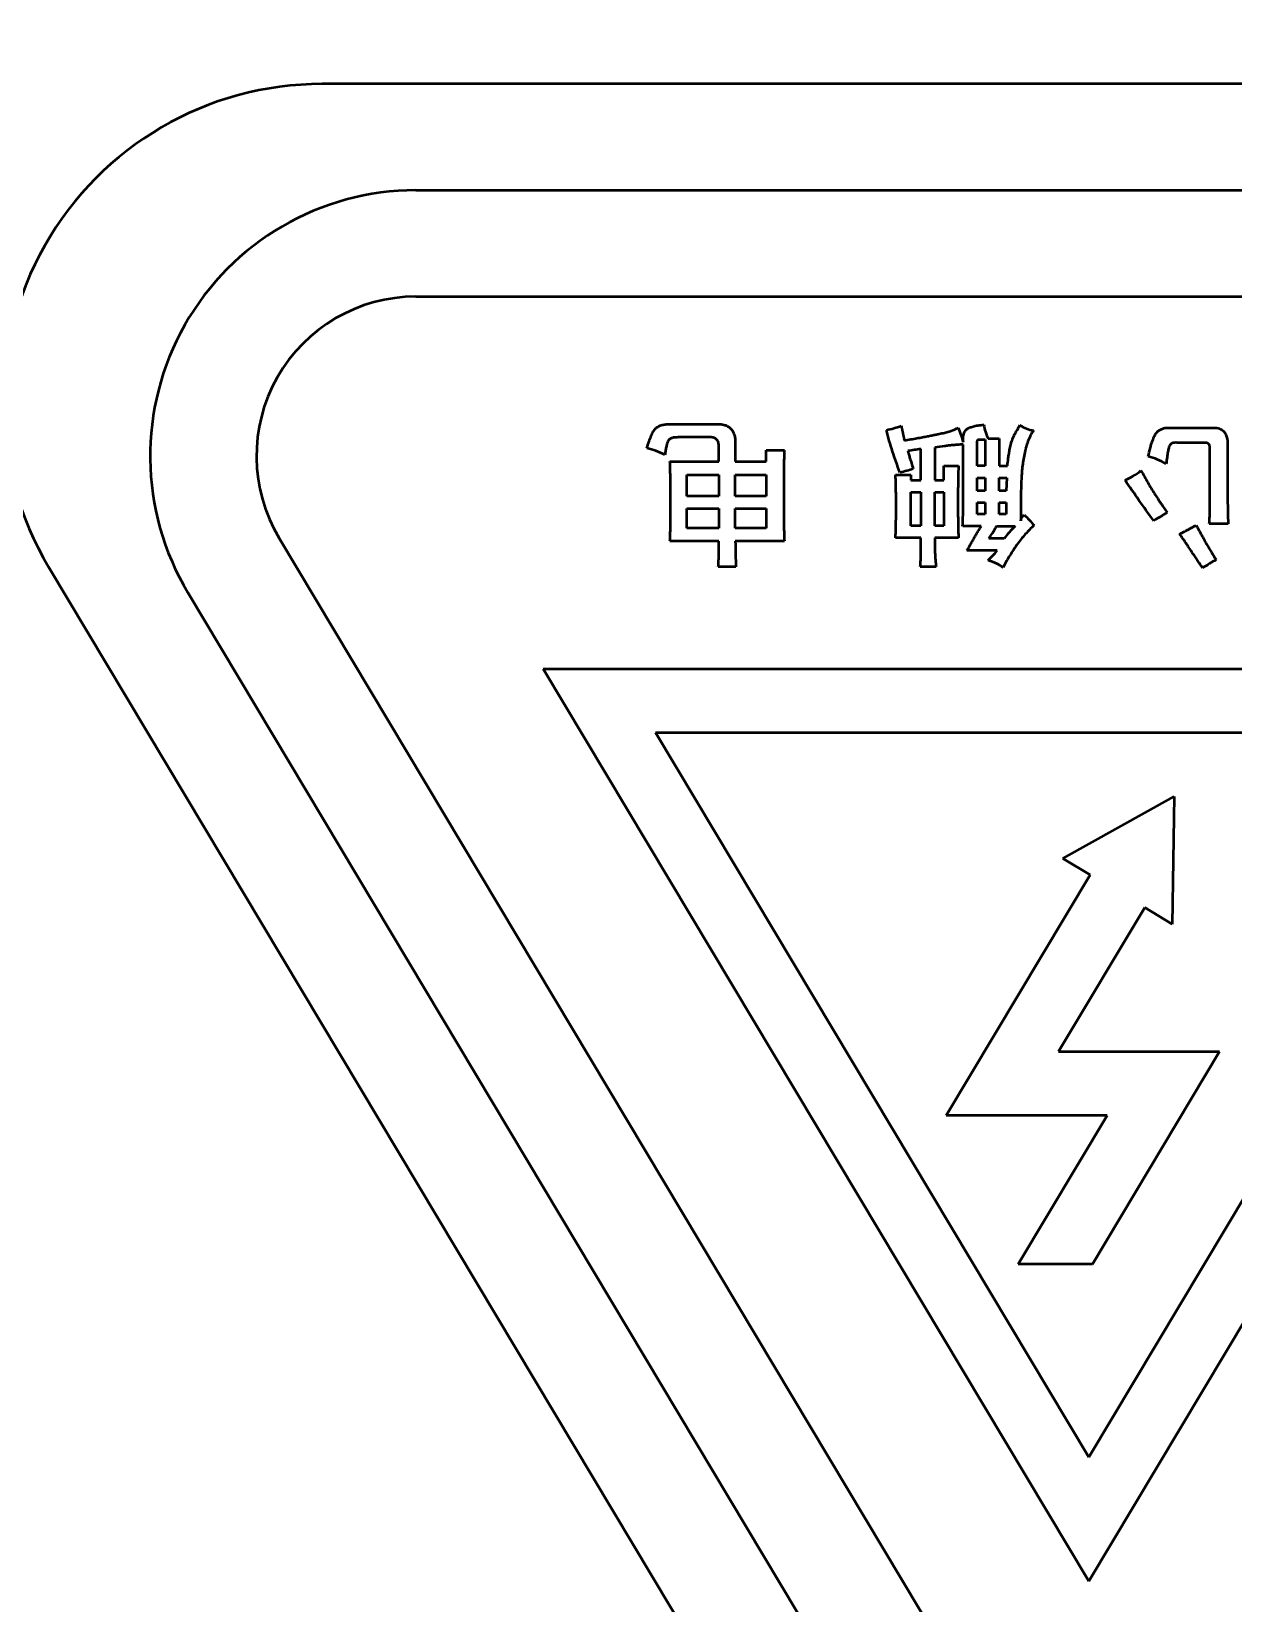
# Model space of a CAD drawing. Header units: millimetres. Extents: x 845401 to 948039, y 511594 to 550263.
# Drawn here: x 914496.32 to 914505.37, y 544575.78 to 544587.61 of the extents above; entities that cross this region are included whole.
import ezdxf

# ---------------------------------------------------------------- set-up
doc = ezdxf.new("R2010")
doc.units = ezdxf.units.MM
doc.layers.add('可见 (ISO)', color=7, linetype='Continuous', lineweight=50)

# ---------------------------------------------------------------- blocks, each defined once
blk = doc.blocks.new('A$C2A4E01FC')
at = {"layer": '可见 (ISO)', "color": 251}
for p, q in [((2161.815, 562.351), (2141.815, 562.351)), ((2142.521, 561.551), (2161.11, 561.551)), ((2142.521, 560.751), (2161.11, 560.751)), ((2144.432, 559.792), (2144.786, 559.792)), ((2144.737, 559.693), (2144.496, 559.693)), ((2148.198, 559.765), (2148.528, 559.765)), ((2144.801, 559.51), (2144.801, 559.622)), ((2144.925, 559.658), (2144.925, 559.51)), ((2145.156, 559.51), (2145.156, 559.596)), ((2145.156, 559.596), (2145.294, 559.596)), ((2146.321, 559.369), (2146.321, 559.606)), ((2146.427, 559.617), (2146.427, 559.369)), ((2146.64, 559.657), (2146.64, 559.685)), ((2146.64, 559.194), (2146.64, 559.638)), ((2146.746, 559.478), (2146.746, 559.663)), ((2146.804, 559.676), (2146.804, 559.478)), ((2146.828, 559.683), (2146.91, 559.683)), ((2146.91, 559.683), (2146.91, 559.478)), ((2148.464, 559.652), (2148.251, 559.652)), ((2148.497, 559.217), (2148.497, 559.608)), ((2148.63, 559.655), (2148.63, 559.221)), ((2144.433, 559.51), (2144.801, 559.51)), ((2144.925, 559.51), (2145.156, 559.51)), ((2146.494, 559.369), (2146.494, 559.478)), ((2146.494, 559.478), (2146.605, 559.478)), ((2146.804, 559.478), (2146.746, 559.478)), ((2146.91, 559.478), (2146.973, 559.478)), ((2144.561, 559.411), (2144.801, 559.411)), ((2144.561, 559.251), (2144.561, 559.411)), ((2144.801, 559.411), (2144.801, 559.251)), ((2144.925, 559.411), (2145.156, 559.411)), ((2144.925, 559.251), (2144.925, 559.411)), ((2145.156, 559.411), (2145.156, 559.251)), ((2146.13, 559.41), (2146.245, 559.41)), ((2146.245, 559.41), (2146.245, 559.369)), ((2146.245, 559.369), (2146.321, 559.369)), ((2146.427, 559.369), (2146.494, 559.369)), ((2146.746, 559.388), (2146.804, 559.388)), ((2146.746, 559.291), (2146.746, 559.388)), ((2146.804, 559.388), (2146.804, 559.291)), ((2146.91, 559.388), (2146.968, 559.388)), ((2146.91, 559.291), (2146.91, 559.388)), ((2146.968, 559.388), (2146.964, 559.291)), ((2144.801, 559.251), (2144.561, 559.251)), ((2145.156, 559.251), (2144.925, 559.251)), ((2146.245, 559.279), (2146.321, 559.279)), ((2146.245, 559.027), (2146.245, 559.279)), ((2146.321, 559.279), (2146.321, 559.027)), ((2146.427, 559.279), (2146.494, 559.279)), ((2146.427, 559.027), (2146.427, 559.279)), ((2146.494, 559.279), (2146.494, 559.027)), ((2146.804, 559.291), (2146.746, 559.291)), ((2146.964, 559.291), (2146.91, 559.291)), ((2144.561, 559.156), (2144.801, 559.156)), ((2144.561, 559.009), (2144.561, 559.156)), ((2144.801, 559.156), (2144.801, 559.009)), ((2144.925, 559.156), (2145.156, 559.156)), ((2144.925, 559.009), (2144.925, 559.156)), ((2145.156, 559.156), (2145.156, 559.009)), ((2146.746, 559.201), (2146.804, 559.201)), ((2146.746, 559.114), (2146.746, 559.201)), ((2146.804, 559.114), (2146.746, 559.114)), ((2146.804, 559.201), (2146.804, 559.114)), ((2146.91, 559.201), (2146.963, 559.201)), ((2146.91, 559.114), (2146.91, 559.201)), ((2146.963, 559.114), (2146.91, 559.114)), ((2146.963, 559.201), (2146.963, 559.114)), ((2147.073, 559.189), (2147.073, 559.063)), ((2144.801, 559.009), (2144.561, 559.009)), ((2145.156, 559.009), (2144.925, 559.009)), ((2146.321, 559.027), (2146.245, 559.027)), ((2146.494, 559.027), (2146.427, 559.027)), ((2146.776, 559.024), (2146.636, 559.024)), ((2146.891, 559.024), (2147.031, 559.024)), ((2148.635, 559.042), (2148.492, 559.042)), ((2149.756, 545.119), (2141.491, 558.935)), ((2144.801, 558.91), (2144.433, 558.91)), ((2145.294, 558.91), (2144.925, 558.91)), ((2146.321, 558.937), (2146.13, 558.937)), ((2146.321, 558.885), (2146.321, 558.937)), ((2146.605, 558.937), (2146.427, 558.937)), ((2146.427, 558.937), (2146.427, 558.885)), ((2146.948, 558.932), (2146.832, 558.932)), ((2146.895, 558.842), (2146.667, 558.842)), ((2139.756, 558.719), (2148.382, 544.297)), ((2144.93, 558.719), (2144.797, 558.719)), ((2146.436, 558.719), (2146.317, 558.719)), ((2149.069, 544.708), (2140.804, 558.524)), ((2143.478, 557.951), (2151.691, 557.951)), ((2147.585, 551.086), (2143.478, 557.951)), ((2151.691, 557.951), (2147.585, 551.086)), ((2147.585, 552.021), (2144.324, 557.471)), ((2144.324, 557.471), (2150.845, 557.471)), ((2150.845, 557.471), (2147.585, 552.021)), ((2147.389, 556.524), (2148.227, 556.991)), ((2148.227, 556.991), (2148.212, 556.031)), ((2147.595, 556.401), (2147.389, 556.524)), ((2146.512, 554.591), (2147.595, 556.401)), ((2148.006, 556.154), (2147.358, 555.071)), ((2148.212, 556.031), (2148.006, 556.154)), ((2147.358, 555.071), (2148.57, 555.071)), ((2148.57, 555.071), (2147.613, 553.471)), ((2147.724, 554.591), (2146.512, 554.591)), ((2147.054, 553.471), (2147.724, 554.591)), ((2147.613, 553.471), (2147.054, 553.471))]:
    blk.add_line(p, q, dxfattribs=at)
for centre, radius in [((2152.3, 551.351), 28), ((2152.3, 551.351), 19.758), ((2151.815, 548.351), 3.2)]:
    blk.add_circle(centre, radius, dxfattribs=at)
for centre, radius, start, end in [((2141.815, 559.951), 2.4, 90, 210.888), ((2142.521, 559.551), 2, 90, 210.888), ((2142.521, 559.551), 1.2, 90, 210.888), ((2145.9, 560.537), 0.806, 281.6008, 289.8471), ((2152.219, 559.224), 3.589, 180.047, 182.9131), ((2143.053, 559.203), 3.587, 357.1376, 359.8597)]:
    blk.add_arc(centre, radius, start, end, dxfattribs=at)
for points, knots in [([(2144.26, 559.611), (2144.265, 559.628), (2144.272, 559.653), (2144.284, 559.684), (2144.292, 559.703), (2144.3, 559.72), (2144.307, 559.735), (2144.316, 559.748), (2144.324, 559.758), (2144.332, 559.766), (2144.343, 559.773), (2144.354, 559.779), (2144.367, 559.784), (2144.381, 559.787), (2144.403, 559.791), (2144.42, 559.792), (2144.432, 559.792)], [0, 0, 0, 0, 0.0000537116, 0.0000770763, 0.0000981406, 0.0001170739, 0.0001337856, 0.0001483756, 0.0001609264, 0.0001726849, 0.0001847575, 0.0001976316, 0.0002111889, 0.0002259021, 0.0002417342, 0.0002771096, 0.0002771096, 0.0002771096, 0.0002771096]), ([(2144.496, 559.693), (2144.486, 559.692), (2144.472, 559.692), (2144.455, 559.689), (2144.444, 559.686), (2144.435, 559.682), (2144.428, 559.677), (2144.422, 559.672), (2144.418, 559.665), (2144.415, 559.657), (2144.412, 559.648), (2144.409, 559.637), (2144.406, 559.625), (2144.403, 559.611), (2144.399, 559.589), (2144.396, 559.572), (2144.395, 559.561)], [0, 0, 0, 0, 0.0000291436, 0.0000414198, 0.0000523538, 0.000061869, 0.0000704541, 0.0000781509, 0.0000856188, 0.0000938002, 0.0001033199, 0.000114418, 0.0001270003, 0.0001409102, 0.0001563536, 0.0001918641, 0.0001918641, 0.0001918641, 0.0001918641]), ([(2144.801, 559.622), (2144.801, 559.632), (2144.8, 559.647), (2144.793, 559.665), (2144.786, 559.675), (2144.776, 559.683), (2144.76, 559.691), (2144.746, 559.693), (2144.737, 559.693)], [0, 0, 0, 0, 0.0000313081, 0.0000445029, 0.000056662, 0.0000684342, 0.0000808367, 0.0001093893, 0.0001093893, 0.0001093893, 0.0001093893]), ([(2144.786, 559.792), (2144.797, 559.792), (2144.812, 559.792), (2144.832, 559.789), (2144.845, 559.785), (2144.857, 559.781), (2144.869, 559.775), (2144.879, 559.769), (2144.888, 559.761), (2144.897, 559.752), (2144.904, 559.742), (2144.91, 559.731), (2144.915, 559.718), (2144.919, 559.705), (2144.923, 559.685), (2144.925, 559.669), (2144.925, 559.658)], [0, 0, 0, 0, 0.0000314386, 0.0000457774, 0.0000593554, 0.0000722026, 0.0000846443, 0.000096858, 0.0001087245, 0.0001208026, 0.0001331633, 0.000145845, 0.0001590003, 0.0001729289, 0.0001877579, 0.0002200341, 0.0002200341, 0.0002200341, 0.0002200341]), ([(2146.164, 559.429), (2146.144, 559.481), (2146.106, 559.586), (2146.076, 559.693), (2146.062, 559.747)], [0, 0, 0, 0, 0.0001674687, 0.0003340893, 0.0003340893, 0.0003340893, 0.0003340893]), ([(2146.197, 559.669), (2146.229, 559.675), (2146.274, 559.683), (2146.332, 559.693), (2146.369, 559.7), (2146.403, 559.707), (2146.432, 559.713), (2146.457, 559.718), (2146.485, 559.724), (2146.516, 559.731), (2146.557, 559.744), (2146.585, 559.755), (2146.602, 559.765)], [0, 0, 0, 0, 0.0000963741, 0.0001384742, 0.0001763936, 0.0002105019, 0.0002404632, 0.000266414, 0.0002882226, 0.0003261092, 0.0003600835, 0.0004178635, 0.0004178635, 0.0004178635, 0.0004178635]), ([(2146.64, 559.685), (2146.64, 559.699), (2146.642, 559.714), (2146.647, 559.727), (2146.649, 559.732), (2146.652, 559.737), (2146.656, 559.742), (2146.661, 559.75), (2146.668, 559.756), (2146.676, 559.76), (2146.679, 559.762), (2146.683, 559.764), (2146.686, 559.765), (2146.69, 559.767), (2146.695, 559.769), (2146.699, 559.77), (2146.704, 559.772), (2146.709, 559.773), (2146.714, 559.774), (2146.719, 559.776), (2146.725, 559.777), (2146.731, 559.778), (2146.737, 559.78), (2146.743, 559.781), (2146.75, 559.782), (2146.765, 559.784), (2146.78, 559.786), (2146.795, 559.787)], [0, 0, 0, 0, 0.0000415288, 0.0000415288, 0.0000415288, 0.0000594589, 0.0000594589, 0.0000594589, 0.0000865363, 0.0000865363, 0.0000865363, 0.0000979707, 0.0000979707, 0.0000979707, 0.0001112376, 0.0001112376, 0.0001112376, 0.0001264567, 0.0001264567, 0.0001264567, 0.000143781, 0.000143781, 0.000143781, 0.000163006, 0.000163006, 0.000163006, 0.0002082126, 0.0002082126, 0.0002082126, 0.0002082126]), ([(2146.795, 559.787), (2146.797, 559.769), (2146.803, 559.741), (2146.817, 559.706), (2146.825, 559.69), (2146.828, 559.683)], [0, 0, 0, 0, 0.0000557195, 0.0000866129, 0.0001103763, 0.0001103763, 0.0001103763, 0.0001103763]), ([(2146.973, 559.478), (2146.975, 559.497), (2146.978, 559.528), (2146.985, 559.571), (2146.989, 559.601), (2146.995, 559.628), (2147, 559.648), (2147.008, 559.669), (2147.016, 559.691), (2147.027, 559.713), (2147.043, 559.744), (2147.057, 559.767), (2147.067, 559.783)], [0, 0, 0, 0, 0.0000573774, 0.0000918254, 0.0001300117, 0.0001504706, 0.0001716241, 0.000193888, 0.0002173311, 0.0002417015, 0.0002673674, 0.0003223125, 0.0003223125, 0.0003223125, 0.0003223125]), ([(2147.067, 559.783), (2147.082, 559.773), (2147.115, 559.757), (2147.151, 559.747), (2147.169, 559.743)], [0, 0, 0, 0, 0.0000542303, 0.0001101348, 0.0001101348, 0.0001101348, 0.0001101348]), ([(2147.169, 559.743), (2147.161, 559.731), (2147.15, 559.714), (2147.138, 559.688), (2147.129, 559.668), (2147.121, 559.647), (2147.114, 559.625), (2147.108, 559.601), (2147.101, 559.569), (2147.093, 559.529), (2147.086, 559.48), (2147.081, 559.431), (2147.075, 559.334), (2147.074, 559.254), (2147.073, 559.189)], [0, 0, 0, 0, 0.0000411486, 0.0000624466, 0.0000842322, 0.0001066472, 0.0001297516, 0.0001536001, 0.000178113, 0.0002277615, 0.0002769336, 0.0003256794, 0.0003740934, 0.0005658465, 0.0005658465, 0.0005658465, 0.0005658465]), ([(2148.033, 559.547), (2148.038, 559.57), (2148.045, 559.603), (2148.057, 559.645), (2148.066, 559.67), (2148.075, 559.692), (2148.083, 559.71), (2148.092, 559.724), (2148.102, 559.735), (2148.112, 559.743), (2148.122, 559.75), (2148.133, 559.755), (2148.145, 559.76), (2148.157, 559.763), (2148.175, 559.765), (2148.188, 559.765), (2148.198, 559.765)], [0, 0, 0, 0, 0.0000713846, 0.0001018445, 0.0001286975, 0.0001521282, 0.0001721154, 0.0001888987, 0.0002029026, 0.00021536, 0.000227661, 0.0002399607, 0.0002522533, 0.000264844, 0.000277874, 0.0003054042, 0.0003054042, 0.0003054042, 0.0003054042]), ([(2148.528, 559.765), (2148.542, 559.765), (2148.562, 559.762), (2148.586, 559.75), (2148.6, 559.738), (2148.612, 559.722), (2148.624, 559.695), (2148.628, 559.672), (2148.63, 559.655)], [0, 0, 0, 0, 0.0000414066, 0.000059972, 0.0000782611, 0.0000972923, 0.0001180783, 0.0001667353, 0.0001667353, 0.0001667353, 0.0001667353]), ([(2144.395, 559.561), (2144.373, 559.572), (2144.329, 559.591), (2144.283, 559.606), (2144.26, 559.611)], [0, 0, 0, 0, 0.0000730814, 0.0001440627, 0.0001440627, 0.0001440627, 0.0001440627]), ([(2145.294, 559.596), (2145.294, 559.59), (2145.293, 559.581), (2145.292, 559.567), (2145.292, 559.554), (2145.292, 559.539), (2145.291, 559.523), (2145.291, 559.505), (2145.291, 559.485), (2145.29, 559.464), (2145.29, 559.442), (2145.29, 559.417), (2145.29, 559.391), (2145.289, 559.364), (2145.289, 559.323), (2145.289, 559.292), (2145.289, 559.271)], [0, 0, 0, 0, 0.0000178854, 0.0000292284, 0.0000421152, 0.0000568842, 0.0000730264, 0.0000908851, 0.0001104603, 0.0001315806, 0.0001542438, 0.0001786239, 0.0002047208, 0.0002323629, 0.0002615501, 0.0003250741, 0.0003250741, 0.0003250741, 0.0003250741]), ([(2146.223, 559.59), (2146.225, 559.581), (2146.229, 559.568), (2146.235, 559.549), (2146.239, 559.533), (2146.245, 559.516), (2146.252, 559.49), (2146.259, 559.47), (2146.263, 559.456)], [0, 0, 0, 0, 0.0000267933, 0.0000422199, 0.0000588965, 0.0000770882, 0.0000966429, 0.0001398689, 0.0001398689, 0.0001398689, 0.0001398689]), ([(2146.64, 559.638), (2146.636, 559.638), (2146.625, 559.638), (2146.607, 559.637), (2146.583, 559.635), (2146.557, 559.633), (2146.529, 559.63), (2146.485, 559.624), (2146.451, 559.62), (2146.427, 559.617)], [0, 0, 0, 0, 0.0000120194, 0.0000324699, 0.0000556921, 0.0000817201, 0.0001105313, 0.0001421667, 0.0002138263, 0.0002138263, 0.0002138263, 0.0002138263]), ([(2146.746, 559.663), (2146.746, 559.666), (2146.747, 559.67), (2146.751, 559.674), (2146.754, 559.676), (2146.758, 559.677), (2146.763, 559.677), (2146.77, 559.677), (2146.779, 559.677), (2146.79, 559.677), (2146.798, 559.676), (2146.803, 559.676), (2146.804, 559.676)], [0, 0, 0, 0, 0.00000883637, 0.00001285503, 0.00001732075, 0.00002049487, 0.00002567055, 0.00003255833, 0.00004133919, 0.00005201746, 0.00006459434, 0.00006666197, 0.00006666197, 0.00006666197, 0.00006666197]), ([(2148.251, 559.652), (2148.244, 559.652), (2148.234, 559.653), (2148.222, 559.651), (2148.214, 559.649), (2148.208, 559.646), (2148.202, 559.642), (2148.197, 559.637), (2148.193, 559.63), (2148.189, 559.622), (2148.186, 559.612), (2148.183, 559.598), (2148.18, 559.582), (2148.177, 559.564), (2148.172, 559.534), (2148.17, 559.509), (2148.168, 559.492)], [0, 0, 0, 0, 0.0000198537, 0.0000284087, 0.0000363004, 0.0000435788, 0.000050493, 0.0000573237, 0.0000642793, 0.0000726237, 0.0000836117, 0.0000970506, 0.0001129354, 0.0001316554, 0.0001528873, 0.0002033569, 0.0002033569, 0.0002033569, 0.0002033569]), ([(2148.497, 559.608), (2148.497, 559.614), (2148.496, 559.624), (2148.493, 559.634), (2148.489, 559.641), (2148.484, 559.646), (2148.476, 559.65), (2148.469, 559.652), (2148.464, 559.652)], [0, 0, 0, 0, 0.00001906344, 0.00002698558, 0.00003394147, 0.00004045312, 0.00004702913, 0.00006151927, 0.00006151927, 0.00006151927, 0.00006151927]), ([(2144.437, 559.203), (2144.438, 559.236), (2144.437, 559.284), (2144.437, 559.346), (2144.436, 559.386), (2144.436, 559.423), (2144.434, 559.463), (2144.434, 559.492), (2144.433, 559.51)], [0, 0, 0, 0, 0.0000999357, 0.0001440662, 0.0001844211, 0.000220827, 0.0002532913, 0.000306727, 0.000306727, 0.000306727, 0.000306727]), ([(2146.263, 559.456), (2146.248, 559.45), (2146.215, 559.439), (2146.181, 559.432), (2146.164, 559.429)], [0, 0, 0, 0, 0.0000497926, 0.0001035725, 0.0001035725, 0.0001035725, 0.0001035725]), ([(2146.605, 559.478), (2146.604, 559.459), (2146.603, 559.429), (2146.602, 559.388), (2146.601, 559.354), (2146.601, 559.318), (2146.6, 559.266), (2146.6, 559.226), (2146.6, 559.198)], [0, 0, 0, 0, 0.000057556, 0.0000893277, 0.000123331, 0.0001592197, 0.0001973384, 0.0002795835, 0.0002795835, 0.0002795835, 0.0002795835]), ([(2148.168, 559.492), (2148.146, 559.505), (2148.103, 559.527), (2148.056, 559.542), (2148.033, 559.547)], [0, 0, 0, 0, 0.0000751912, 0.0001466404, 0.0001466404, 0.0001466404, 0.0001466404]), ([(2146.135, 559.176), (2146.135, 559.201), (2146.135, 559.236), (2146.134, 559.282), (2146.134, 559.313), (2146.133, 559.341), (2146.132, 559.373), (2146.131, 559.395), (2146.13, 559.41)], [0, 0, 0, 0, 0.0000741804, 0.0001074939, 0.0001378909, 0.000165888, 0.0001911387, 0.0002339443, 0.0002339443, 0.0002339443, 0.0002339443]), ([(2147.86, 559.37), (2147.88, 559.38), (2147.92, 559.401), (2147.959, 559.428), (2147.978, 559.442)], [0, 0, 0, 0, 0.0000657038, 0.0001385347, 0.0001385347, 0.0001385347, 0.0001385347]), ([(2148.074, 559.065), (2148.036, 559.116), (2147.963, 559.217), (2147.893, 559.32), (2147.86, 559.37)], [0, 0, 0, 0, 0.0001925462, 0.0003732832, 0.0003732832, 0.0003732832, 0.0003732832]), ([(2147.978, 559.442), (2147.995, 559.412), (2148.02, 559.367), (2148.054, 559.31), (2148.079, 559.27), (2148.103, 559.232), (2148.135, 559.184), (2148.159, 559.149), (2148.175, 559.127)], [0, 0, 0, 0, 0.00010335, 0.000152405, 0.0001995786, 0.000245114, 0.0002888765, 0.0003711355, 0.0003711355, 0.0003711355, 0.0003711355]), ([(2145.289, 559.271), (2145.289, 559.23), (2145.29, 559.172), (2145.29, 559.097), (2145.29, 559.049), (2145.291, 559.006), (2145.292, 558.961), (2145.293, 558.929), (2145.294, 558.91)], [0, 0, 0, 0, 0.0001229468, 0.0001763503, 0.0002242607, 0.0002666791, 0.0003036036, 0.0003613359, 0.0003613359, 0.0003613359, 0.0003613359]), ([(2148.492, 559.042), (2148.493, 559.053), (2148.494, 559.071), (2148.495, 559.096), (2148.496, 559.117), (2148.496, 559.139), (2148.497, 559.173), (2148.497, 559.199), (2148.497, 559.217)], [0, 0, 0, 0, 0.0000340485, 0.0000534687, 0.0000744214, 0.0000970906, 0.0001214733, 0.0001748718, 0.0001748718, 0.0001748718, 0.0001748718]), ([(2144.433, 558.91), (2144.434, 558.925), (2144.435, 558.951), (2144.436, 558.987), (2144.436, 559.022), (2144.437, 559.061), (2144.437, 559.122), (2144.438, 559.17), (2144.437, 559.203)], [0, 0, 0, 0, 0.0000460544, 0.0000759416, 0.0001102845, 0.0001492626, 0.0001927028, 0.0002931456, 0.0002931456, 0.0002931456, 0.0002931456]), ([(2146.13, 558.937), (2146.131, 558.952), (2146.132, 558.974), (2146.133, 559.007), (2146.134, 559.035), (2146.134, 559.066), (2146.135, 559.113), (2146.135, 559.15), (2146.135, 559.176)], [0, 0, 0, 0, 0.0000428034, 0.0000683961, 0.0000967351, 0.000127989, 0.0001619875, 0.0002385678, 0.0002385678, 0.0002385678, 0.0002385678]), ([(2146.6, 559.198), (2146.6, 559.171), (2146.6, 559.131), (2146.601, 559.08), (2146.601, 559.046), (2146.602, 559.015), (2146.603, 558.979), (2146.604, 558.953), (2146.605, 558.937)], [0, 0, 0, 0, 0.0000825927, 0.0001195114, 0.0001535134, 0.0001847717, 0.0002131117, 0.0002612341, 0.0002612341, 0.0002612341, 0.0002612341]), ([(2147.073, 559.063), (2147.074, 559.071), (2147.079, 559.089), (2147.092, 559.103), (2147.099, 559.109)], [0, 0, 0, 0, 0.00002397968, 0.00005482141, 0.00005482141, 0.00005482141, 0.00005482141]), ([(2147.099, 559.109), (2147.112, 559.097), (2147.137, 559.071), (2147.161, 559.044), (2147.173, 559.029)], [0, 0, 0, 0, 0.0000522239, 0.0001090078, 0.0001090078, 0.0001090078, 0.0001090078]), ([(2148.175, 559.127), (2148.159, 559.117), (2148.126, 559.096), (2148.092, 559.076), (2148.074, 559.065)], [0, 0, 0, 0, 0.0000566973, 0.0001183653, 0.0001183653, 0.0001183653, 0.0001183653]), ([(2146.667, 558.842), (2146.676, 558.855), (2146.69, 558.877), (2146.707, 558.908), (2146.722, 558.934), (2146.736, 558.96), (2146.754, 558.99), (2146.767, 559.011), (2146.776, 559.024)], [0, 0, 0, 0, 0.0000487293, 0.00007679, 0.0001073667, 0.0001376431, 0.0001653446, 0.0002122978, 0.0002122978, 0.0002122978, 0.0002122978]), ([(2146.832, 558.932), (2146.842, 558.945), (2146.863, 558.975), (2146.881, 559.006), (2146.891, 559.024)], [0, 0, 0, 0, 0.0000485855, 0.0001091214, 0.0001091214, 0.0001091214, 0.0001091214]), ([(2147.173, 559.029), (2147.15, 559.009), (2147.116, 558.975), (2147.073, 558.924), (2147.041, 558.881), (2147.012, 558.837), (2146.976, 558.782), (2146.954, 558.741), (2146.94, 558.714)], [0, 0, 0, 0, 0.0000931622, 0.0001442242, 0.0001986774, 0.0002530119, 0.0003034566, 0.0003931544, 0.0003931544, 0.0003931544, 0.0003931544]), ([(2147.031, 559.024), (2147.016, 559.008), (2146.986, 558.979), (2146.96, 558.947), (2146.948, 558.932)], [0, 0, 0, 0, 0.0000657053, 0.0001239839, 0.0001239839, 0.0001239839, 0.0001239839]), ([(2148.394, 559.032), (2148.407, 559.007), (2148.426, 558.971), (2148.452, 558.923), (2148.471, 558.89), (2148.489, 558.858), (2148.513, 558.819), (2148.531, 558.79), (2148.544, 558.772)], [0, 0, 0, 0, 0.0000839561, 0.0001235362, 0.000161833, 0.0001986189, 0.0002339002, 0.0003001635, 0.0003001635, 0.0003001635, 0.0003001635]), ([(2144.797, 558.719), (2144.798, 558.731), (2144.798, 558.75), (2144.8, 558.777), (2144.8, 558.8), (2144.801, 558.825), (2144.801, 558.862), (2144.802, 558.89), (2144.801, 558.91)], [0, 0, 0, 0, 0.0000364467, 0.0000575812, 0.0000805925, 0.0001053202, 0.000132105, 0.000191166, 0.000191166, 0.000191166, 0.000191166]), ([(2144.925, 558.91), (2144.925, 558.876), (2144.926, 558.812), (2144.928, 558.748), (2144.93, 558.719)], [0, 0, 0, 0, 0.0001033783, 0.0001911937, 0.0001911937, 0.0001911937, 0.0001911937]), ([(2146.317, 558.719), (2146.318, 558.729), (2146.319, 558.746), (2146.32, 558.768), (2146.32, 558.788), (2146.321, 558.81), (2146.321, 558.842), (2146.322, 558.867), (2146.321, 558.885)], [0, 0, 0, 0, 0.0000309625, 0.0000490101, 0.0000689325, 0.0000903995, 0.0001137515, 0.000165775, 0.000165775, 0.000165775, 0.000165775]), ([(2146.427, 558.885), (2146.427, 558.868), (2146.427, 558.844), (2146.428, 558.813), (2146.429, 558.792), (2146.431, 558.772), (2146.433, 558.748), (2146.435, 558.73), (2146.436, 558.719)], [0, 0, 0, 0, 0.0000492786, 0.0000719523, 0.000093267, 0.0001134018, 0.0001321799, 0.000166064, 0.000166064, 0.000166064, 0.000166064]), ([(2148.441, 558.71), (2148.43, 558.727), (2148.412, 558.754), (2148.387, 558.792), (2148.366, 558.822), (2148.344, 558.855), (2148.312, 558.903), (2148.287, 558.94), (2148.269, 558.965)], [0, 0, 0, 0, 0.0000623917, 0.000097206, 0.000134307, 0.0001740268, 0.0002160351, 0.0003072946, 0.0003072946, 0.0003072946, 0.0003072946]), ([(2146.827, 558.768), (2146.839, 558.779), (2146.851, 558.79), (2146.874, 558.815), (2146.885, 558.828), (2146.895, 558.842)], [0, 0, 0, 0, 0.00500677, 0.00500677, 0.01007966, 0.01007966, 0.01007966, 0.01007966]), ([(2146.94, 558.714), (2146.926, 558.725), (2146.889, 558.745), (2146.85, 558.76), (2146.827, 558.768)], [0, 0, 0, 0, 0.0000530615, 0.0001255769, 0.0001255769, 0.0001255769, 0.0001255769]), ([(2148.544, 558.772), (2148.527, 558.762), (2148.493, 558.741), (2148.459, 558.721), (2148.441, 558.71)], [0, 0, 0, 0, 0.0000570447, 0.0001198876, 0.0001198876, 0.0001198876, 0.0001198876])]:
    blk.add_open_spline(points, degree=3, knots=knots, dxfattribs=at)
for points, degree in [([(2146.174, 559.778), (2146.185, 559.724), (2146.197, 559.669)], 2), ([(2146.602, 559.765), (2146.617, 559.729), (2146.629, 559.693), (2146.64, 559.657)], 3), ([(2146.321, 559.606), (2146.289, 559.6), (2146.256, 559.594), (2146.223, 559.59)], 3), ([(2148.269, 558.965), (2148.332, 558.997), (2148.394, 559.032)], 2)]:
    blk.add_open_spline(points, degree=degree, dxfattribs=at)

msp = doc.modelspace()

# ---------------------------------------------------------------- block references
msp.add_blockref('A$C2A4E01FC', (912356.693, 544024.865))

doc.saveas('drawing.dxf')
